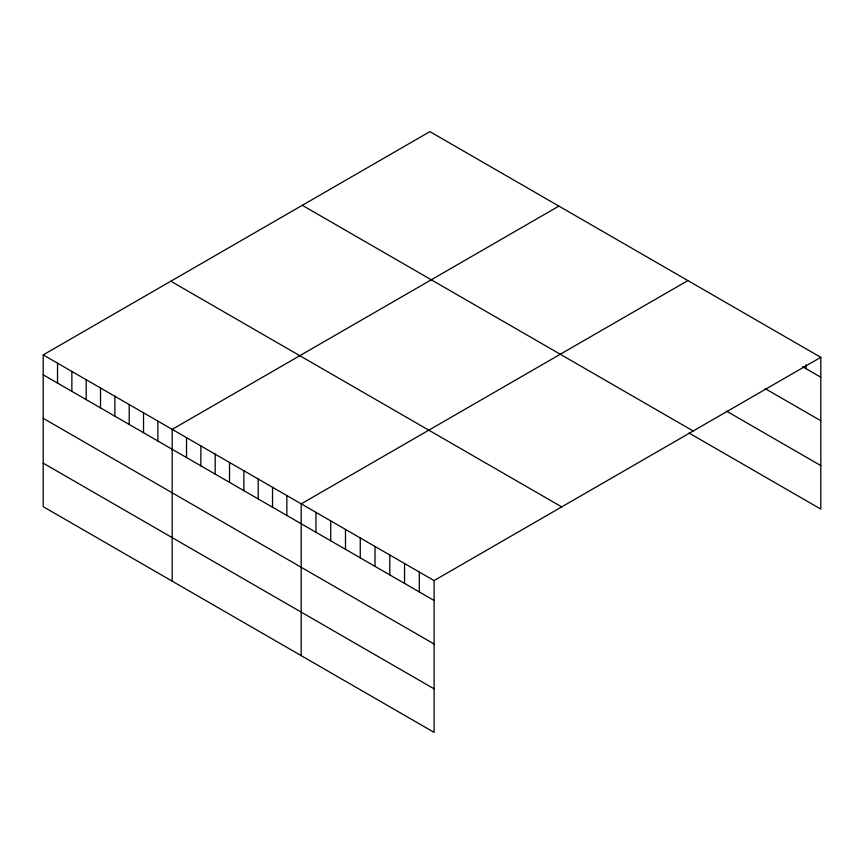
<?xml version="1.0" encoding="UTF-8"?>
<svg xmlns="http://www.w3.org/2000/svg" width="864" height="864" viewBox="0 0 864 864"><rect width="100%" height="100%" fill="white"/><g stroke="black" fill="none" stroke-linecap="round" stroke-linejoin="round"><path stroke-width="1.3" d="M820.8 357.318L434.095 580.576L434.095 732.37L43.2 506.682L43.2 354.899L429.905 131.63L820.8 357.318L820.8 509.101L689.029 433.026M558.9 206.107L172.195 429.376L172.195 581.159M687.895 280.584L301.19 503.852L301.19 655.636M802.624 366.725L820.8 377.212M765.137 388.606L820.8 420.736M726.516 411.145L820.8 465.577M302.292 205.308L693.187 430.996M170.813 281.221L561.708 506.898M43.2 354.899L434.095 580.576M43.2 374.803L434.095 600.48M43.2 418.327L434.095 644.004M43.2 463.158L434.095 688.846M806.036 364.705L806.036 368.69M419.321 572.054L419.321 591.959M404.557 563.522L404.557 583.427M389.794 555.001L389.794 574.906M375.019 546.48L375.019 566.374M360.256 537.948L360.256 557.852M345.492 529.427L345.492 549.32M330.718 520.895L330.718 540.799M315.954 512.374L315.954 532.278M286.859 495.569L286.859 515.473M272.527 487.296L272.527 507.2M258.196 479.023L258.196 498.928M243.853 470.75L243.853 490.644M229.522 462.478L229.522 482.371M215.19 454.194L215.19 474.098M200.858 445.921L200.858 465.826M186.527 437.648L186.527 457.553M157.864 421.103L157.864 440.996M143.532 412.819L143.532 432.724M129.2 404.546L129.2 424.451M114.869 396.274L114.869 416.178M100.526 388.001L100.526 407.894M86.195 379.728L86.195 399.622M71.863 371.444L71.863 391.349M57.532 363.172L57.532 383.076"/></g></svg>
